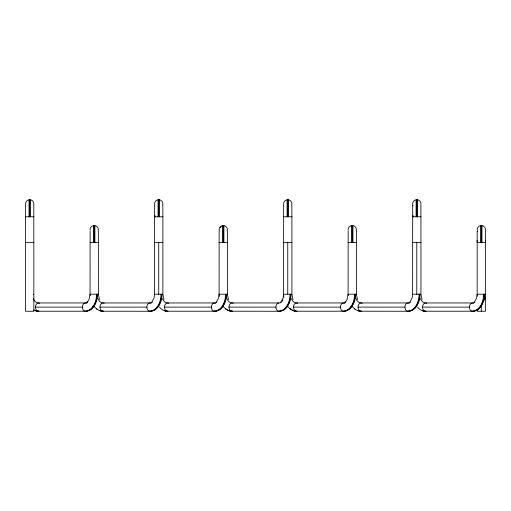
<?xml version="1.0" encoding="UTF-8"?>
<svg xmlns="http://www.w3.org/2000/svg" width="511" height="511" viewBox="0 0 511 511"><rect width="100%" height="100%" fill="white"/><g stroke="black" fill="none" stroke-linecap="round" stroke-linejoin="round"><path stroke-width="0.77" d="M155.076 216.792L155.095 215.585M413.124 216.792L413.144 215.585M477.191 231.285L477.172 296.271M33.809 205.479L33.86 311.263L25.55 311.263L25.601 205.479M86.717 302.525L87.783 301.694L87.138 302.308L88.971 299.618L90.064 294.208L90.115 231.285M151.652 302.308L154.098 297.932L154.578 294.208L154.629 205.479M216.166 302.308L218.612 297.932L219.091 294.208L219.142 231.285M280.68 302.308L283.126 297.932L283.605 294.208L283.656 205.479M344.772 302.525L345.832 301.694L345.193 302.308L347.02 299.618L348.112 294.208L348.17 231.285M409.701 302.308L412.147 297.932L412.626 294.208L412.684 205.479M477.191 240.208L477.14 242.597L485.45 242.597L485.418 311.263L477.172 311.263L477.172 309.685M484.62 300.078L485.22 297.198M282.098 301.381L282.953 299.842M474.214 302.308L476.661 297.932L477.14 294.208L485.45 294.208M25.729 205.09A4.152 4.152 0 0 1 29.044 199.788L30.366 199.788A4.152 4.152 0 0 1 33.681 205.09M154.75 205.09A4.152 4.152 0 0 1 158.071 199.788L159.394 199.788A4.152 4.152 0 0 1 162.837 204.515M283.777 205.09A4.152 4.152 0 0 1 287.099 199.788L288.415 199.788A4.152 4.152 0 0 1 291.736 205.09M90.108 230.32A4.152 4.152 0 0 1 93.558 225.594L94.88 225.594A4.152 4.152 0 0 1 98.195 230.895M413.048 205.709A4.152 4.152 0 0 1 416.12 199.788L417.442 199.788A4.152 4.152 0 0 1 420.923 204.221M219.264 230.895A4.152 4.152 0 0 1 222.585 225.594L223.901 225.594A4.152 4.152 0 0 1 227.223 230.895M348.163 230.32A4.152 4.152 0 0 1 351.606 225.594L352.929 225.594A4.152 4.152 0 0 1 356.25 230.895M477.561 231.509A4.152 4.152 0 0 1 480.634 225.594L481.956 225.594A4.152 4.152 0 0 1 485.437 230.027M222.732 226.073L223.243 226.041M480.781 226.073L481.298 226.041M25.55 216.792L33.86 216.792M154.578 216.792L162.888 216.792L162.888 294.208L163.98 299.618M283.605 216.792L291.909 216.792L291.909 294.208L293.001 299.618M412.626 216.792L420.936 216.792L420.936 294.208L422.029 299.618M25.55 242.597L33.86 242.597M90.064 242.597L98.374 242.597L98.374 294.208L99.466 299.618M154.578 242.597L162.888 242.597M219.091 242.597L227.395 242.597L227.395 294.208L228.487 299.618M283.605 242.597L291.909 242.597M348.112 242.597L356.423 242.597L356.423 294.208L357.515 299.618M412.626 242.597L420.936 242.597M33.477 294.208L33.86 294.208M98.374 294.208L90.064 294.208L90.179 295.703M154.578 294.208L162.792 294.208M227.395 294.208L219.091 294.208L219.264 296.45M291.909 294.208L283.605 294.208L283.835 297.198M356.423 294.208L348.112 294.208L348.234 295.703M412.626 294.208L420.84 294.208M281.484 302.135A8.751 5.966 90 0 1 278.961 302.953L232.039 302.953A8.751 5.966 -90 0 1 226.878 298.584M97.499 294.208A17.004 11.593 90 0 1 85.905 311.212L38.018 311.212A4.152 3.04 90 0 1 35.463 307.111L82.38 307.111A4.152 3.04 90 0 1 86.583 303.272M99.977 307.111L146.893 307.111A4.152 3.04 -90 0 1 149.934 302.953A8.751 5.966 90 0 0 152.457 302.135M226.526 294.208A17.004 11.593 90 0 1 214.927 311.212L167.046 311.212A4.152 3.04 90 0 1 164.491 307.111L211.407 307.111A4.152 3.04 90 0 1 215.61 303.272M229.005 307.111L275.921 307.111A4.152 3.04 -90 0 1 278.961 302.953M355.547 294.208A17.004 11.593 90 0 1 343.954 311.212L296.073 311.212A4.152 3.04 90 0 1 293.512 307.111L340.435 307.111A4.152 3.04 90 0 1 344.638 303.272M358.026 307.111L404.948 307.111A4.152 3.04 -90 0 1 407.982 302.953A8.751 5.966 90 0 0 410.505 302.135M484.575 294.208A17.004 11.593 90 0 1 472.982 311.212L425.095 311.212A4.152 3.04 90 0 1 422.54 307.111L469.462 307.111A4.152 3.04 90 0 1 473.659 303.272M469.462 307.111A4.152 3.04 -90 0 0 472.017 311.212L472.496 311.263A17.055 11.632 -90 0 0 484.128 294.208M404.948 307.111A4.152 3.04 90 0 0 407.503 311.212L408.468 311.212A17.004 11.593 -90 0 0 420.061 294.208M354.315 308.51A17.004 11.593 -90 0 0 360.581 311.212L407.982 311.263A17.055 11.632 -90 0 0 419.614 294.208M340.435 307.111A4.152 3.04 -90 0 0 342.99 311.212L343.475 311.263A17.055 11.632 -90 0 0 355.1 294.208M275.921 307.111A4.152 3.04 90 0 0 278.476 311.212L279.44 311.212A17.004 11.593 -90 0 0 291.034 294.208M225.287 308.51A17.004 11.593 -90 0 0 231.56 311.212L278.961 311.263A17.055 11.632 -90 0 0 290.587 294.208M211.407 307.111A4.152 3.04 -90 0 0 213.962 311.212L214.448 311.263A17.055 11.632 -90 0 0 226.079 294.208M146.893 307.111A4.152 3.04 90 0 0 149.448 311.212L150.419 311.212A17.004 11.593 -90 0 0 162.013 294.208M96.266 308.51A17.004 11.593 -90 0 0 102.532 311.212L149.934 311.263A17.055 11.632 -90 0 0 161.565 294.208M82.38 307.111A4.152 3.04 -90 0 0 84.935 311.212L85.42 311.263A17.055 11.632 -90 0 0 97.052 294.208M355.183 309.398L351.97 306.345M290.67 309.398L287.457 306.345M226.156 309.398L222.943 306.345M97.128 309.398L93.922 306.345M485.399 240.208L485.45 242.597L485.399 230.589M420.936 216.792L420.885 204.783M356.423 242.597L356.371 231.285M291.909 216.792L291.858 205.479M227.395 242.597L227.344 231.285M162.888 216.792L162.83 204.783M98.374 242.597L98.316 231.285M481.956 225.594L481.956 242.597M481.298 225.543L481.298 242.597M481.298 305.802L481.298 311.263M480.634 225.594L480.634 242.597M417.442 199.788L417.442 216.792M416.784 199.737L416.784 216.792M416.784 242.597L416.784 294.208M416.12 199.788L416.12 216.792M352.929 225.594L352.929 242.597M352.271 225.543L352.271 242.597M351.606 225.594L351.606 242.597M288.415 199.788L288.415 216.792M287.757 199.737L287.757 216.792M287.757 242.597L287.757 294.208M287.099 199.788L287.099 216.792M223.901 225.594L223.901 242.597M223.243 225.543L223.243 242.597M222.585 225.594L222.585 242.597M159.394 199.788L159.394 216.792M158.729 199.737L158.729 216.792M158.729 242.597L158.729 294.208M158.071 199.788L158.071 216.792M94.88 225.594L94.88 242.597M94.216 225.543L94.216 242.597M93.558 225.594L93.558 242.597M30.366 199.788L30.366 216.792M29.702 199.737L29.702 216.792M29.044 199.788L29.044 216.792M34.18 310.043A17.055 11.632 90 0 0 38.504 311.263L38.983 311.212A17.004 11.593 90 0 1 35.719 310.522M38.018 311.212A17.004 11.593 -90 0 1 33.707 309.992M33.336 298.584A8.751 5.966 -90 0 0 38.504 302.953L85.42 302.953A8.751 5.966 90 0 0 86.966 302.659M35.463 307.111A4.152 3.04 -90 0 1 39.666 303.272M96.534 294.208A17.004 11.593 90 0 1 84.935 311.212M93.59 305.635A16.556 11.287 90 0 1 92.817 306.721M99.741 310.573A17.055 11.632 90 0 0 103.018 311.263L103.497 311.212A17.004 11.593 90 0 1 100.233 310.522M102.532 311.212A4.152 3.04 90 0 1 99.984 306.779A4.152 3.04 90 0 1 103.018 302.953L149.934 302.953A4.152 3.04 90 0 1 151.096 303.272M97.85 298.584A8.751 5.966 -90 0 0 103.018 302.953A4.152 3.04 -90 0 1 104.18 303.272M161.042 294.208A17.004 11.593 -90 0 1 149.448 311.212M422.303 310.573A17.055 11.632 90 0 0 425.58 311.263L426.065 311.212A17.004 11.593 90 0 1 422.795 310.522M425.095 311.212A17.004 11.593 -90 0 1 417.506 307.06M420.412 298.584A8.751 5.966 -90 0 0 425.58 302.953L472.496 302.953A8.751 5.966 90 0 0 475.019 302.135M422.54 307.111A4.152 3.04 -90 0 1 426.742 303.272M483.61 294.208A17.004 11.593 90 0 1 472.017 311.212M164.248 310.573A17.055 11.632 90 0 0 167.525 311.263L168.01 311.212A17.004 11.593 90 0 1 164.746 310.522M167.046 311.212A17.004 11.593 -90 0 1 159.451 307.06M162.364 298.584A8.751 5.966 -90 0 0 167.525 302.953L214.448 302.953A8.751 5.966 90 0 0 216.971 302.135M164.491 307.111A4.152 3.04 -90 0 1 168.694 303.272M225.555 294.208A17.004 11.593 90 0 1 213.962 311.212M228.762 310.573A17.055 11.632 90 0 0 232.039 311.263L232.524 311.212A17.004 11.593 90 0 1 229.26 310.522M228.238 310.324A17.055 11.632 90 0 1 226.226 308.983M231.56 311.212A4.152 3.04 90 0 1 229.011 306.779A4.152 3.04 90 0 1 232.039 302.953A4.152 3.04 -90 0 1 233.201 303.272M290.069 294.208A17.004 11.593 -90 0 1 278.476 311.212M290.599 294.208A16.524 11.268 90 0 1 290.484 296.559M220.171 227.714A3.654 3.654 0 0 1 221.269 226.616M290.74 308.983A17.055 11.632 90 0 0 296.552 311.263L297.038 311.212A17.004 11.593 90 0 1 293.768 310.522M296.073 311.212A17.004 11.593 -90 0 1 289.801 308.51M291.391 298.584A8.751 5.966 -90 0 0 296.552 302.953L343.475 302.953A8.751 5.966 90 0 0 345.014 302.659M293.512 307.111A4.152 3.04 -90 0 1 297.715 303.272M354.583 294.208A17.004 11.593 90 0 1 342.99 311.212M351.645 305.635A16.556 11.287 90 0 1 350.865 306.721M357.789 310.573A17.055 11.632 90 0 0 361.066 311.263L361.552 311.212A17.004 11.593 90 0 1 358.281 310.522M360.581 311.212A4.152 3.04 90 0 1 358.039 306.779A4.152 3.04 90 0 1 361.066 302.953L407.982 302.953A4.152 3.04 90 0 1 409.151 303.272M355.899 298.584A8.751 5.966 -90 0 0 361.066 302.953A4.152 3.04 -90 0 1 362.229 303.272M419.097 294.208A17.004 11.593 -90 0 1 407.503 311.212"/></g></svg>
